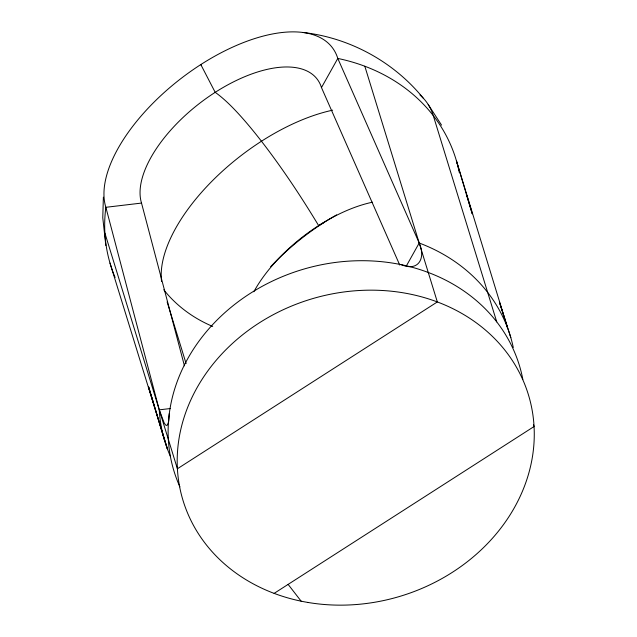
<?xml version="1.0" encoding="UTF-8"?>
<svg xmlns="http://www.w3.org/2000/svg" width="637" height="637" viewBox="0 0 637 637"><rect width="100%" height="100%" fill="white"/><g stroke="black" fill="none" stroke-linecap="round" stroke-linejoin="round"><path stroke-width="0.96" d="M169.299 413.54C168.725 417.426 169.641 422.363 166.902 425.516L165.652 425.054L164.139 422.872L159.266 409.846L105.853 207.304A139.559 67.96 -37.8 0 1 200.806 64.568A139.559 67.96 -37.8 0 1 337.793 58.437A180.605 155.133 -17.1 0 1 459.237 172.396M103.377 197.159L102.772 217.75L105.838 245.484M399.749 265.056L321.47 87.58L337.793 58.437L419.202 243.008C425.946 258.025 418.644 271.999 401.238 264.673M406.287 266.083L419.202 243.008A180.605 155.133 -17.1 0 1 513.279 347.507M274.117 593.381L534.053 426.543L533.472 424.64M323.596 222.743L318.635 225.594A180.605 28.577 57.3 0 0 303.069 200.559A144.48 22.86 57.3 0 0 225.689 100.877A180.605 28.577 57.3 0 0 215.195 92.333L200.806 64.568A180.605 28.577 57.3 0 1 201.403 64.99M321.47 87.58A108.274 52.728 -37.8 0 0 215.195 92.333A108.274 52.728 -37.8 0 0 141.518 203.076L105.853 207.304A180.605 155.133 -17.1 0 0 115.106 277.493M170.413 408.532L159.266 409.846A180.605 155.133 -17.1 0 0 170.501 456.618M303.116 32.479C349.625 37.734 393.539 61.685 423.103 97.987M288.123 584.392L301.15 601.185M428.207 104.532L441.56 125.155M510.81 337.626L499.456 302.249L507.593 327.944L456.426 160.85L472.264 213.857L466.292 194.014M110.002 263.065L167.603 449.523L148.548 386.834L164.386 439.841M496.733 321.868L433.287 115.631A180.605 87.954 -37.8 0 0 420.014 95.032M364.818 66.232L437.332 301.938L177.397 468.776L104.882 233.07M167.125 301.906L186.1 363.592M148.548 386.834L154.52 406.677M141.518 203.076L184.443 365.837M179.913 486.859A180.605 155.133 -17.1 0 1 300.035 270.239A180.605 155.133 -17.1 0 1 522.842 379.469M212.71 326.447A144.48 124.104 -17.1 0 1 163.749 289.771M161.567 281.45A144.48 70.357 -37.8 0 1 332.625 110.177M253.821 291.786A108.274 52.728 -37.8 0 1 372.438 202.208M270.661 266.696A139.559 67.96 -37.8 0 1 336.623 214.892M308.117 602.483A180.605 155.133 -17.1 0 0 528.559 395.243A180.605 155.133 -17.1 0 0 230.506 345.246A180.605 155.133 -17.1 0 0 308.117 602.483"/></g></svg>
